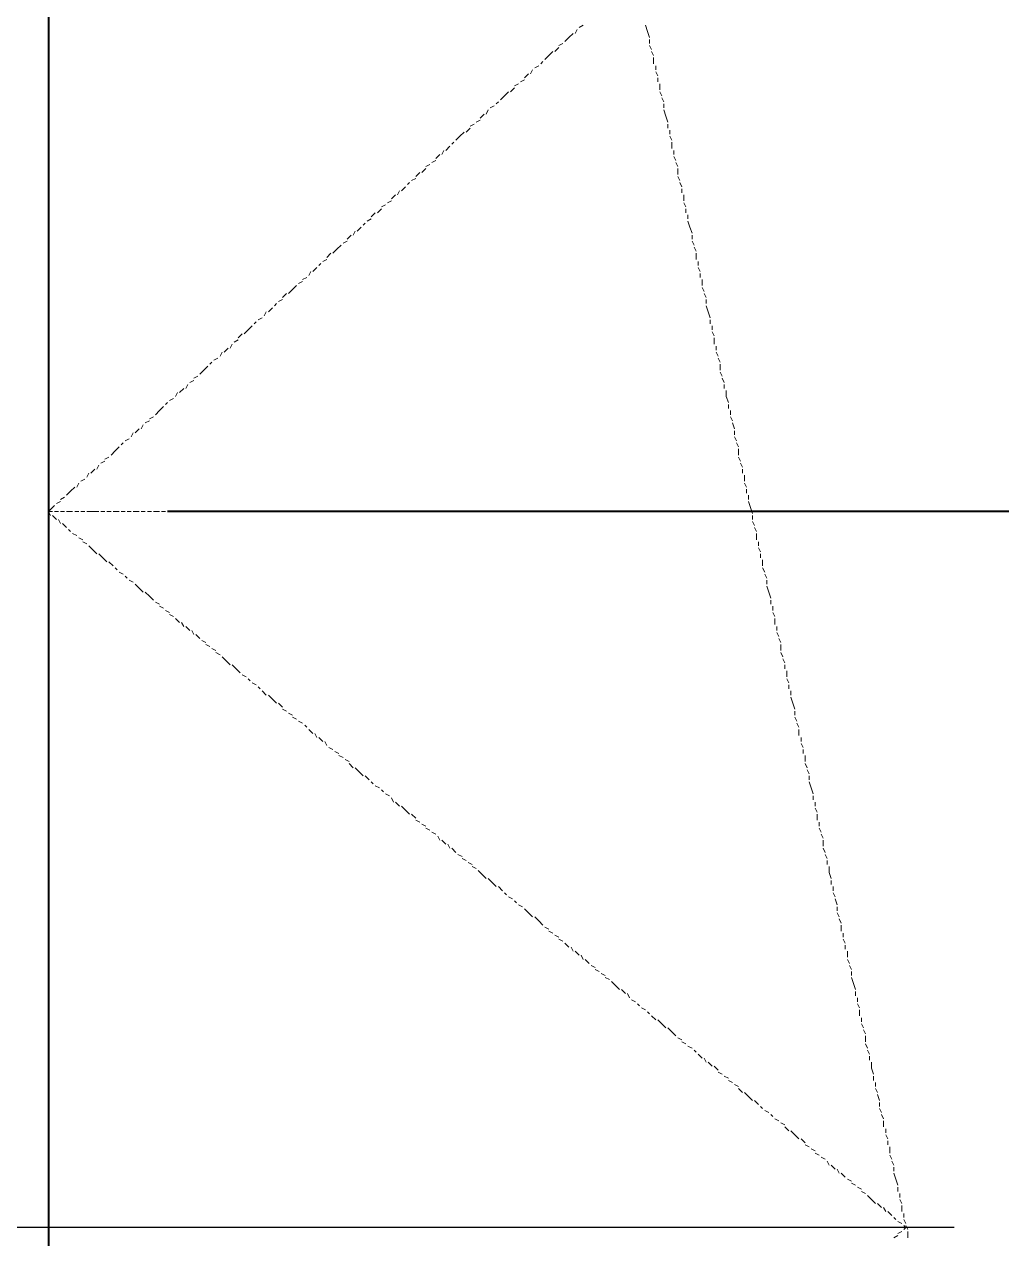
# Model space of a CAD drawing. Extents: x 8 to 21351, y 0 to 420.
# Drawn here: x 15812.33 to 15822.59, y 368.86 to 381.6 of the extents above; entities that cross this region are included whole.
import ezdxf

# ---------------------------------------------------------------- set-up
doc = ezdxf.new("R2010")
doc.units = 0

msp = doc.modelspace()

# ---------------------------------------------------------------- linework, layer by layer
at = {"color": 7, "lineweight": 40}
for p, q in [((15812.587, 397.743), (15812.587, 310.219)), ((15841.332, 376.491), (15813.836, 376.491))]:
    msp.add_line(p, q, dxfattribs=at)
at = {"color": 7, "lineweight": 25}
for p, q in [((15812.587, 381.593), (15812.587, 361.59)), ((15822.091, 368.977), (15802.089, 368.977))]:
    msp.add_line(p, q, dxfattribs=at)
at = {"color": 7, "lineweight": 5}
for p, q in [((15812.587, 381.55), (15812.587, 381.593)), ((15812.587, 381.487), (15812.587, 381.529)), ((15818.091, 381.508), (15818.048, 381.466)), ((15818.133, 381.55), (15818.112, 381.508)), ((15818.197, 381.593), (15818.154, 381.571)), ((15818.874, 381.529), (15818.853, 381.593)), ((15818.895, 381.466), (15818.874, 381.529)), ((15812.587, 381.402), (15812.587, 381.466)), ((15812.587, 381.339), (15812.587, 381.402)), ((15817.985, 381.402), (15817.943, 381.381)), ((15818.048, 381.466), (15818.006, 381.423)), ((15818.895, 381.402), (15818.895, 381.444)), ((15818.916, 381.339), (15818.895, 381.381)), ((15812.587, 381.275), (15812.587, 381.317)), ((15812.587, 381.212), (15812.587, 381.254)), ((15817.837, 381.275), (15817.794, 381.233)), ((15817.879, 381.317), (15817.837, 381.275)), ((15817.943, 381.36), (15817.9, 381.317)), ((15818.937, 381.275), (15818.916, 381.317)), ((15818.937, 381.19), (15818.937, 381.254)), ((15812.587, 381.127), (15812.587, 381.19)), ((15817.667, 381.127), (15817.646, 381.085)), ((15817.731, 381.169), (15817.689, 381.148)), ((15817.773, 381.212), (15817.752, 381.19)), ((15818.959, 381.127), (15818.959, 381.169)), ((15812.587, 381.063), (15812.587, 381.106)), ((15812.587, 381), (15812.587, 381.042)), ((15817.583, 381.021), (15817.54, 381)), ((15817.625, 381.085), (15817.583, 381.042)), ((15818.98, 381.063), (15818.959, 381.106)), ((15818.98, 381), (15818.98, 381.042)), ((15812.587, 380.915), (15812.587, 380.979)), ((15812.587, 380.852), (15812.587, 380.894)), ((15817.413, 380.894), (15817.371, 380.852)), ((15817.477, 380.937), (15817.435, 380.894)), ((15817.519, 380.979), (15817.477, 380.958)), ((15819.001, 380.915), (15819.001, 380.979)), ((15819.022, 380.852), (15819.001, 380.894)), ((15812.587, 380.788), (15812.587, 380.831)), ((15812.587, 380.704), (15812.587, 380.767)), ((15817.265, 380.746), (15817.223, 380.725)), ((15817.308, 380.788), (15817.286, 380.767)), ((15817.371, 380.852), (15817.329, 380.81)), ((15819.043, 380.788), (15819.022, 380.831)), ((15819.043, 380.725), (15819.043, 380.767)), ((15812.587, 380.64), (15812.587, 380.682)), ((15812.587, 380.577), (15812.587, 380.619)), ((15817.159, 380.661), (15817.117, 380.619)), ((15817.202, 380.704), (15817.181, 380.661)), ((15819.064, 380.64), (15819.043, 380.704)), ((15819.086, 380.577), (15819.064, 380.64)), ((15812.587, 380.492), (15812.587, 380.555)), ((15812.587, 380.428), (15812.587, 380.492)), ((15817.011, 380.513), (15816.969, 380.471)), ((15817.054, 380.555), (15817.011, 380.534)), ((15817.117, 380.598), (15817.075, 380.577)), ((15819.086, 380.513), (15819.086, 380.555)), ((15819.107, 380.45), (15819.107, 380.492)), ((15812.587, 380.365), (15812.587, 380.407)), ((15816.842, 380.365), (15816.821, 380.344)), ((15816.905, 380.428), (15816.863, 380.386)), ((15816.948, 380.471), (15816.905, 380.428)), ((15819.128, 380.386), (15819.107, 380.428)), ((15819.128, 380.301), (15819.128, 380.365)), ((15812.587, 380.301), (15812.587, 380.344)), ((15812.587, 380.217), (15812.587, 380.28)), ((15816.694, 380.238), (15816.651, 380.196)), ((15816.736, 380.28), (15816.715, 380.238)), ((15816.8, 380.323), (15816.757, 380.28)), ((15819.149, 380.238), (15819.149, 380.28)), ((15812.587, 380.153), (15812.587, 380.196)), ((15812.587, 380.09), (15812.587, 380.132)), ((15816.588, 380.132), (15816.546, 380.111)), ((15816.651, 380.174), (15816.609, 380.153)), ((15819.17, 380.174), (15819.149, 380.217)), ((15819.191, 380.111), (15819.17, 380.153)), ((15812.587, 380.005), (15812.587, 380.069)), ((15812.587, 379.942), (15812.587, 379.984)), ((15816.44, 379.984), (15816.397, 379.963)), ((15816.482, 380.048), (15816.44, 380.005)), ((15816.546, 380.09), (15816.503, 380.048)), ((15819.191, 380.026), (15819.191, 380.09)), ((15819.213, 379.963), (15819.191, 380.005)), ((15812.587, 379.878), (15812.587, 379.921)), ((15812.587, 379.793), (15812.587, 379.857)), ((15816.27, 379.857), (15816.249, 379.815)), ((15816.334, 379.899), (15816.292, 379.857)), ((15816.376, 379.942), (15816.355, 379.921)), ((15819.234, 379.899), (15819.213, 379.942)), ((15819.234, 379.836), (15819.234, 379.878)), ((15812.587, 379.73), (15812.587, 379.772)), ((15816.186, 379.751), (15816.143, 379.73)), ((15816.228, 379.815), (15816.186, 379.772)), ((15819.255, 379.751), (15819.255, 379.815)), ((15819.276, 379.688), (15819.255, 379.73)), ((15812.587, 379.666), (15812.587, 379.709)), ((15812.587, 379.582), (15812.587, 379.645)), ((15816.016, 379.624), (15815.974, 379.582)), ((15816.08, 379.666), (15816.038, 379.624)), ((15816.122, 379.709), (15816.08, 379.688)), ((15819.276, 379.624), (15819.276, 379.666)), ((15819.297, 379.561), (15819.297, 379.603)), ((15812.587, 379.518), (15812.587, 379.582)), ((15812.587, 379.455), (15812.587, 379.497)), ((15815.868, 379.476), (15815.826, 379.434)), ((15815.911, 379.518), (15815.889, 379.497)), ((15815.974, 379.561), (15815.932, 379.539)), ((15819.318, 379.476), (15819.297, 379.539)), ((15819.34, 379.413), (15819.318, 379.476)), ((15812.587, 379.391), (15812.587, 379.434)), ((15812.587, 379.307), (15812.587, 379.37)), ((15815.762, 379.391), (15815.72, 379.349)), ((15815.805, 379.434), (15815.784, 379.391)), ((15819.34, 379.349), (15819.34, 379.391)), ((15812.587, 379.243), (15812.587, 379.285)), ((15812.587, 379.18), (15812.587, 379.222)), ((15815.614, 379.243), (15815.572, 379.201)), ((15815.657, 379.285), (15815.614, 379.243)), ((15815.72, 379.328), (15815.678, 379.307)), ((15819.361, 379.285), (15819.34, 379.328)), ((15819.382, 379.222), (15819.361, 379.264)), ((15812.587, 379.095), (15812.587, 379.158)), ((15815.445, 379.095), (15815.424, 379.074)), ((15815.508, 379.137), (15815.466, 379.116)), ((15815.551, 379.201), (15815.508, 379.158)), ((15819.382, 379.137), (15819.382, 379.201)), ((15819.403, 379.074), (15819.403, 379.116)), ((15812.587, 379.031), (15812.587, 379.074)), ((15812.587, 378.968), (15812.587, 379.01)), ((15815.339, 379.01), (15815.318, 378.968)), ((15815.403, 379.053), (15815.36, 379.01)), ((15819.424, 379.01), (15819.403, 379.053)), ((15819.424, 378.947), (15819.424, 378.989)), ((15812.587, 378.883), (15812.587, 378.947)), ((15812.587, 378.82), (15812.587, 378.862)), ((15815.191, 378.862), (15815.149, 378.82)), ((15815.254, 378.904), (15815.212, 378.883)), ((15815.297, 378.947), (15815.254, 378.926)), ((15819.445, 378.862), (15819.445, 378.926)), ((15819.467, 378.799), (15819.445, 378.841)), ((15812.587, 378.756), (15812.587, 378.799)), ((15812.587, 378.672), (15812.587, 378.735)), ((15815.043, 378.714), (15815, 378.693)), ((15815.085, 378.777), (15815.043, 378.735)), ((15815.149, 378.82), (15815.106, 378.777)), ((15819.488, 378.735), (15819.467, 378.777)), ((15819.488, 378.672), (15819.488, 378.714)), ((15812.587, 378.608), (15812.587, 378.672)), ((15812.587, 378.545), (15812.587, 378.587)), ((15814.873, 378.587), (15814.852, 378.545)), ((15814.937, 378.629), (15814.895, 378.587)), ((15814.979, 378.672), (15814.958, 378.65)), ((15819.509, 378.587), (15819.488, 378.65)), ((15819.53, 378.524), (15819.509, 378.587)), ((15812.587, 378.481), (15812.587, 378.524)), ((15812.587, 378.396), (15812.587, 378.46)), ((15814.768, 378.481), (15814.746, 378.46)), ((15814.831, 378.524), (15814.789, 378.502)), ((15819.53, 378.46), (15819.53, 378.502)), ((15812.587, 378.333), (15812.587, 378.375)), ((15814.619, 378.354), (15814.577, 378.312)), ((15814.683, 378.396), (15814.641, 378.354)), ((15814.725, 378.439), (15814.683, 378.396)), ((15819.551, 378.396), (15819.551, 378.439)), ((15819.572, 378.333), (15819.551, 378.375)), ((15812.587, 378.269), (15812.587, 378.312)), ((15812.587, 378.185), (15812.587, 378.248)), ((15814.471, 378.206), (15814.429, 378.164)), ((15814.514, 378.248), (15814.492, 378.206)), ((15814.577, 378.291), (15814.535, 378.269)), ((15819.572, 378.248), (15819.572, 378.312)), ((15819.594, 378.185), (15819.594, 378.227)), ((15812.587, 378.121), (15812.587, 378.164)), ((15812.587, 378.058), (15812.587, 378.1)), ((15814.365, 378.1), (15814.323, 378.079)), ((15814.408, 378.164), (15814.387, 378.121)), ((15819.615, 378.121), (15819.594, 378.164)), ((15819.636, 378.058), (15819.615, 378.1)), ((15812.587, 377.973), (15812.587, 378.037)), ((15812.587, 377.91), (15812.587, 377.952)), ((15814.217, 377.973), (15814.175, 377.931)), ((15814.26, 378.015), (15814.217, 377.973)), ((15814.302, 378.058), (15814.281, 378.037)), ((15819.636, 377.973), (15819.636, 378.037)), ((15819.657, 377.91), (15819.636, 377.952)), ((15812.587, 377.846), (15812.587, 377.889)), ((15812.587, 377.762), (15812.587, 377.825)), ((15814.048, 377.825), (15814.027, 377.783)), ((15814.111, 377.867), (15814.069, 377.846)), ((15814.154, 377.91), (15814.111, 377.889)), ((15819.678, 377.846), (15819.657, 377.889)), ((15819.678, 377.783), (15819.678, 377.825)), ((15812.587, 377.698), (15812.587, 377.762)), ((15813.942, 377.74), (15813.921, 377.698)), ((15814.006, 377.783), (15813.963, 377.74)), ((15819.699, 377.698), (15819.699, 377.762)), ((15819.721, 377.635), (15819.699, 377.698)), ((15812.587, 377.635), (15812.587, 377.677)), ((15812.587, 377.571), (15812.587, 377.613)), ((15813.794, 377.592), (15813.752, 377.55)), ((15813.836, 377.635), (15813.815, 377.613)), ((15813.9, 377.677), (15813.857, 377.656)), ((15819.721, 377.571), (15819.721, 377.613)), ((15812.587, 377.486), (15812.587, 377.55)), ((15812.587, 377.423), (15812.587, 377.465)), ((15813.646, 377.444), (15813.603, 377.423)), ((15813.688, 377.486), (15813.646, 377.465)), ((15813.752, 377.55), (15813.709, 377.507)), ((15819.742, 377.507), (15819.742, 377.55)), ((15819.763, 377.444), (15819.742, 377.486)), ((15812.587, 377.359), (15812.587, 377.402)), ((15812.587, 377.275), (15812.587, 377.338)), ((15813.476, 377.317), (15813.455, 377.275)), ((15813.54, 377.359), (15813.498, 377.317)), ((15813.582, 377.402), (15813.561, 377.359)), ((15819.784, 377.359), (15819.763, 377.423)), ((15819.784, 377.296), (15819.784, 377.338)), ((15812.587, 377.211), (15812.587, 377.253)), ((15812.587, 377.148), (15812.587, 377.19)), ((15813.371, 377.211), (15813.349, 377.19)), ((15813.434, 377.253), (15813.392, 377.232)), ((15819.805, 377.232), (15819.784, 377.275)), ((15819.826, 377.169), (15819.805, 377.211)), ((15812.587, 377.063), (15812.587, 377.127)), ((15813.222, 377.063), (15813.18, 377.042)), ((15813.286, 377.127), (15813.244, 377.084)), ((15813.328, 377.169), (15813.286, 377.127)), ((15819.826, 377.084), (15819.826, 377.148)), ((15819.848, 377.021), (15819.826, 377.063)), ((15812.587, 376.999), (15812.587, 377.042)), ((15812.587, 376.936), (15812.587, 376.978)), ((15813.074, 376.936), (15813.032, 376.894)), ((15813.117, 376.978), (15813.095, 376.936)), ((15813.18, 377.021), (15813.138, 376.999)), ((15819.869, 376.957), (15819.848, 376.999)), ((15819.869, 376.894), (15819.869, 376.936)), ((15812.587, 376.851), (15812.587, 376.915)), ((15812.587, 376.788), (15812.587, 376.851)), ((15812.968, 376.83), (15812.926, 376.809)), ((15813.011, 376.894), (15812.99, 376.851)), ((15819.89, 376.809), (15819.89, 376.872)), ((15812.587, 376.724), (15812.587, 376.767)), ((15812.587, 376.661), (15812.587, 376.703)), ((15812.82, 376.703), (15812.778, 376.661)), ((15812.863, 376.745), (15812.82, 376.703)), ((15812.905, 376.788), (15812.884, 376.745)), ((15819.911, 376.745), (15819.89, 376.788)), ((15819.911, 376.682), (15819.911, 376.724)), ((15812.587, 376.576), (15812.587, 376.64)), ((15812.587, 376.513), (15812.587, 376.555)), ((15812.651, 376.555), (15812.609, 376.513)), ((15812.714, 376.597), (15812.672, 376.576)), ((15812.757, 376.64), (15812.714, 376.618)), ((15819.932, 376.618), (15819.932, 376.661)), ((15819.953, 376.534), (15819.932, 376.597)), ((15812.609, 376.513), (15812.587, 376.491)), ((15812.587, 376.491), (15812.63, 376.491)), ((15812.587, 376.491), (15812.609, 376.449)), ((15812.587, 376.449), (15812.587, 376.491)), ((15812.587, 376.364), (15812.587, 376.428)), ((15812.63, 376.449), (15812.672, 376.407)), ((15812.651, 376.491), (15812.693, 376.491)), ((15812.714, 376.491), (15812.757, 376.491)), ((15812.778, 376.491), (15812.841, 376.491)), ((15812.863, 376.491), (15812.905, 376.491)), ((15812.926, 376.491), (15812.968, 376.491)), ((15812.99, 376.491), (15813.053, 376.491)), ((15813.053, 376.491), (15813.117, 376.491)), ((15813.138, 376.491), (15813.18, 376.491)), ((15813.201, 376.491), (15813.244, 376.491)), ((15813.265, 376.491), (15813.328, 376.491)), ((15813.349, 376.491), (15813.392, 376.491)), ((15813.413, 376.491), (15813.455, 376.491)), ((15813.476, 376.491), (15813.54, 376.491)), ((15813.561, 376.491), (15813.603, 376.491)), ((15813.625, 376.491), (15813.667, 376.491)), ((15813.688, 376.491), (15813.752, 376.491)), ((15813.773, 376.491), (15813.815, 376.491)), ((15813.836, 376.491), (15813.879, 376.491)), ((15813.9, 376.491), (15813.963, 376.491)), ((15813.963, 376.491), (15814.027, 376.491)), ((15814.048, 376.491), (15814.09, 376.491)), ((15814.111, 376.491), (15814.154, 376.491)), ((15814.175, 376.491), (15814.238, 376.491)), ((15814.26, 376.491), (15814.302, 376.491)), ((15814.323, 376.491), (15814.365, 376.491)), ((15814.387, 376.491), (15814.45, 376.491)), ((15814.471, 376.491), (15814.514, 376.491)), ((15814.535, 376.491), (15814.577, 376.491)), ((15814.598, 376.491), (15814.662, 376.491)), ((15814.683, 376.491), (15814.725, 376.491)), ((15814.746, 376.491), (15814.789, 376.491)), ((15814.81, 376.491), (15814.873, 376.491)), ((15814.873, 376.491), (15814.937, 376.491)), ((15814.958, 376.491), (15815, 376.491)), ((15815.022, 376.491), (15815.064, 376.491)), ((15815.085, 376.491), (15815.149, 376.491)), ((15815.17, 376.491), (15815.212, 376.491)), ((15815.233, 376.491), (15815.276, 376.491)), ((15815.297, 376.491), (15815.36, 376.491)), ((15815.381, 376.491), (15815.424, 376.491)), ((15815.445, 376.491), (15815.487, 376.491)), ((15815.508, 376.491), (15815.572, 376.491)), ((15815.593, 376.491), (15815.635, 376.491)), ((15815.657, 376.491), (15815.699, 376.491)), ((15815.72, 376.491), (15815.762, 376.491)), ((15815.784, 376.491), (15815.847, 376.491)), ((15815.868, 376.491), (15815.911, 376.491)), ((15815.932, 376.491), (15815.974, 376.491)), ((15815.995, 376.491), (15816.059, 376.491)), ((15816.08, 376.491), (15816.122, 376.491)), ((15816.143, 376.491), (15816.186, 376.491)), ((15816.207, 376.491), (15816.27, 376.491)), ((15816.292, 376.491), (15816.334, 376.491)), ((15816.355, 376.491), (15816.397, 376.491)), ((15816.419, 376.491), (15816.482, 376.491)), ((15816.503, 376.491), (15816.546, 376.491)), ((15816.567, 376.491), (15816.609, 376.491)), ((15816.63, 376.491), (15816.673, 376.491)), ((15816.694, 376.491), (15816.757, 376.491)), ((15816.778, 376.491), (15816.821, 376.491)), ((15816.842, 376.491), (15816.884, 376.491)), ((15816.905, 376.491), (15816.969, 376.491)), ((15816.99, 376.491), (15817.032, 376.491)), ((15817.054, 376.491), (15817.096, 376.491)), ((15817.117, 376.491), (15817.181, 376.491)), ((15817.202, 376.491), (15817.244, 376.491)), ((15817.265, 376.491), (15817.308, 376.491)), ((15817.329, 376.491), (15817.392, 376.491)), ((15817.392, 376.491), (15817.456, 376.491)), ((15817.477, 376.491), (15817.519, 376.491)), ((15817.54, 376.491), (15817.583, 376.491)), ((15817.604, 376.491), (15817.667, 376.491)), ((15817.689, 376.491), (15817.731, 376.491)), ((15817.752, 376.491), (15817.794, 376.491)), ((15817.816, 376.491), (15817.879, 376.491)), ((15817.9, 376.491), (15817.943, 376.491)), ((15817.964, 376.491), (15818.006, 376.491)), ((15818.027, 376.491), (15818.091, 376.491)), ((15818.112, 376.491), (15818.154, 376.491)), ((15818.175, 376.491), (15818.218, 376.491)), ((15818.239, 376.491), (15818.302, 376.491)), ((15818.302, 376.491), (15818.366, 376.491)), ((15818.387, 376.491), (15818.429, 376.491)), ((15818.451, 376.491), (15818.493, 376.491)), ((15818.514, 376.491), (15818.578, 376.491)), ((15818.599, 376.491), (15818.641, 376.491)), ((15818.662, 376.491), (15818.705, 376.491)), ((15818.726, 376.491), (15818.789, 376.491)), ((15818.81, 376.491), (15818.853, 376.491)), ((15818.874, 376.491), (15818.916, 376.491)), ((15818.937, 376.491), (15819.001, 376.491)), ((15819.022, 376.491), (15819.064, 376.491)), ((15819.086, 376.491), (15819.128, 376.491)), ((15819.149, 376.491), (15819.213, 376.491)), ((15819.213, 376.491), (15819.276, 376.491)), ((15819.297, 376.491), (15819.34, 376.491)), ((15819.361, 376.491), (15819.403, 376.491)), ((15819.424, 376.491), (15819.488, 376.491)), ((15819.509, 376.491), (15819.551, 376.491)), ((15819.572, 376.491), (15819.615, 376.491)), ((15819.636, 376.491), (15819.699, 376.491)), ((15819.721, 376.491), (15819.763, 376.491)), ((15819.784, 376.491), (15819.826, 376.491)), ((15819.848, 376.491), (15819.911, 376.491)), ((15819.932, 376.491), (15819.953, 376.491)), ((15819.975, 376.47), (15819.953, 376.534)), ((15819.975, 376.407), (15819.975, 376.449)), ((15812.587, 376.301), (15812.587, 376.343)), ((15812.693, 376.407), (15812.714, 376.364)), ((15812.736, 376.364), (15812.778, 376.322)), ((15812.799, 376.301), (15812.82, 376.28)), ((15819.996, 376.343), (15819.975, 376.386)), ((15820.017, 376.28), (15819.996, 376.322)), ((15812.587, 376.238), (15812.587, 376.28)), ((15812.587, 376.153), (15812.587, 376.216)), ((15812.841, 376.259), (15812.884, 376.238)), ((15812.905, 376.216), (15812.947, 376.195)), ((15812.947, 376.174), (15812.99, 376.153)), ((15820.017, 376.195), (15820.017, 376.259)), ((15820.038, 376.132), (15820.038, 376.174)), ((15812.587, 376.089), (15812.587, 376.132)), ((15812.587, 376.026), (15812.587, 376.068)), ((15813.011, 376.132), (15813.053, 376.089)), ((15813.053, 376.089), (15813.095, 376.047)), ((15813.117, 376.047), (15813.159, 376.005)), ((15820.059, 376.068), (15820.038, 376.11)), ((15820.059, 376.005), (15820.059, 376.047)), ((15812.587, 375.941), (15812.587, 376.005)), ((15812.587, 375.878), (15812.587, 375.941)), ((15813.159, 376.005), (15813.201, 375.962)), ((15813.222, 375.962), (15813.265, 375.92)), ((15820.08, 375.92), (15820.08, 375.983)), ((15812.587, 375.814), (15812.587, 375.856)), ((15812.587, 375.751), (15812.587, 375.793)), ((15813.286, 375.899), (15813.307, 375.878)), ((15813.328, 375.856), (15813.371, 375.835)), ((15813.392, 375.814), (15813.413, 375.793)), ((15813.434, 375.772), (15813.476, 375.751)), ((15820.102, 375.856), (15820.08, 375.899)), ((15820.123, 375.793), (15820.102, 375.835)), ((15820.123, 375.729), (15820.123, 375.772)), ((15812.587, 375.666), (15812.587, 375.729)), ((15812.587, 375.603), (15812.587, 375.645)), ((15813.498, 375.729), (15813.54, 375.687)), ((15813.54, 375.687), (15813.582, 375.645)), ((15813.603, 375.645), (15813.646, 375.603)), ((15820.144, 375.645), (15820.123, 375.708)), ((15820.165, 375.581), (15820.144, 375.645)), ((15812.587, 375.539), (15812.587, 375.581)), ((15812.587, 375.454), (15812.587, 375.518)), ((15813.646, 375.603), (15813.688, 375.56)), ((15813.709, 375.539), (15813.752, 375.518)), ((15820.165, 375.518), (15820.165, 375.56)), ((15812.587, 375.391), (15812.587, 375.433)), ((15813.752, 375.497), (15813.794, 375.476)), ((15813.815, 375.454), (15813.857, 375.433)), ((15813.857, 375.412), (15813.9, 375.391)), ((15820.186, 375.454), (15820.186, 375.497)), ((15820.207, 375.391), (15820.186, 375.433)), ((15812.587, 375.327), (15812.587, 375.37)), ((15812.587, 375.243), (15812.587, 375.306)), ((15813.921, 375.37), (15813.963, 375.327)), ((15813.984, 375.327), (15814.006, 375.285)), ((15814.027, 375.285), (15814.069, 375.243)), ((15820.207, 375.306), (15820.207, 375.37)), ((15820.229, 375.243), (15820.229, 375.285)), ((15812.587, 375.179), (15812.587, 375.221)), ((15812.587, 375.116), (15812.587, 375.158)), ((15814.09, 375.243), (15814.111, 375.2)), ((15814.133, 375.2), (15814.175, 375.158)), ((15814.196, 375.137), (15814.238, 375.116)), ((15820.25, 375.179), (15820.229, 375.221)), ((15820.271, 375.116), (15820.25, 375.158)), ((15812.587, 375.031), (15812.587, 375.094)), ((15812.587, 374.967), (15812.587, 375.031)), ((15814.238, 375.094), (15814.281, 375.073)), ((15814.302, 375.052), (15814.344, 375.031)), ((15814.344, 375.01), (15814.387, 374.989)), ((15820.271, 375.031), (15820.271, 375.094)), ((15820.292, 374.967), (15820.271, 375.01)), ((15812.587, 374.904), (15812.587, 374.946)), ((15812.587, 374.841), (15812.587, 374.883)), ((15814.408, 374.967), (15814.45, 374.925)), ((15814.45, 374.925), (15814.492, 374.883)), ((15814.514, 374.883), (15814.556, 374.841)), ((15820.313, 374.904), (15820.292, 374.946)), ((15820.313, 374.841), (15820.313, 374.883)), ((15812.587, 374.756), (15812.587, 374.819)), ((15814.556, 374.841), (15814.598, 374.798)), ((15814.619, 374.777), (15814.662, 374.756)), ((15820.334, 374.756), (15820.334, 374.819)), ((15812.587, 374.692), (15812.587, 374.735)), ((15812.587, 374.629), (15812.587, 374.671)), ((15814.683, 374.735), (15814.704, 374.714)), ((15814.725, 374.692), (15814.768, 374.671)), ((15814.789, 374.65), (15814.81, 374.629)), ((15820.356, 374.692), (15820.334, 374.735)), ((15820.356, 374.629), (15820.356, 374.671)), ((15812.587, 374.544), (15812.587, 374.608)), ((15812.587, 374.481), (15812.587, 374.523)), ((15814.831, 374.608), (15814.873, 374.565)), ((15814.895, 374.565), (15814.937, 374.523)), ((15814.937, 374.523), (15814.979, 374.481)), ((15820.377, 374.565), (15820.377, 374.608)), ((15820.398, 374.481), (15820.377, 374.544)), ((15812.587, 374.417), (15812.587, 374.459)), ((15812.587, 374.332), (15812.587, 374.396)), ((15815, 374.481), (15815.043, 374.438)), ((15815.043, 374.417), (15815.085, 374.396)), ((15815.106, 374.375), (15815.149, 374.354)), ((15820.419, 374.417), (15820.398, 374.481)), ((15820.419, 374.354), (15820.419, 374.396)), ((15812.587, 374.269), (15812.587, 374.311)), ((15812.587, 374.205), (15812.587, 374.248)), ((15815.149, 374.332), (15815.191, 374.311)), ((15815.212, 374.29), (15815.254, 374.269)), ((15815.276, 374.248), (15815.297, 374.227)), ((15820.44, 374.29), (15820.419, 374.332)), ((15820.461, 374.227), (15820.44, 374.269)), ((15812.587, 374.121), (15812.587, 374.184)), ((15812.587, 374.057), (15812.587, 374.121)), ((15815.318, 374.205), (15815.36, 374.163)), ((15815.381, 374.163), (15815.403, 374.121)), ((15815.424, 374.121), (15815.466, 374.078)), ((15820.461, 374.142), (15820.461, 374.205)), ((15820.483, 374.078), (15820.483, 374.121)), ((15812.587, 373.994), (15812.587, 374.036)), ((15815.487, 374.078), (15815.508, 374.036)), ((15815.53, 374.015), (15815.572, 373.994)), ((15820.504, 374.015), (15820.483, 374.057)), ((15820.504, 373.952), (15820.504, 373.994)), ((15812.587, 373.93), (15812.587, 373.973)), ((15812.587, 373.846), (15812.587, 373.909)), ((15815.593, 373.973), (15815.635, 373.952)), ((15815.635, 373.93), (15815.678, 373.909)), ((15815.699, 373.888), (15815.741, 373.867)), ((15820.525, 373.867), (15820.525, 373.93)), ((15812.587, 373.782), (15812.587, 373.824)), ((15812.587, 373.719), (15812.587, 373.761)), ((15815.741, 373.846), (15815.784, 373.803)), ((15815.805, 373.803), (15815.847, 373.761)), ((15815.847, 373.761), (15815.889, 373.719)), ((15820.546, 373.803), (15820.525, 373.846)), ((15820.567, 373.74), (15820.546, 373.782)), ((15812.587, 373.634), (15812.587, 373.697)), ((15812.587, 373.57), (15812.587, 373.613)), ((15815.911, 373.719), (15815.953, 373.676)), ((15815.974, 373.655), (15815.995, 373.634)), ((15816.016, 373.613), (15816.059, 373.592)), ((15820.567, 373.676), (15820.567, 373.719)), ((15820.588, 373.592), (15820.567, 373.655)), ((15812.587, 373.507), (15812.587, 373.549)), ((15812.587, 373.422), (15812.587, 373.486)), ((15816.08, 373.57), (15816.101, 373.549)), ((15816.122, 373.528), (15816.165, 373.507)), ((15816.186, 373.486), (15816.207, 373.443)), ((15820.61, 373.528), (15820.588, 373.592)), ((15820.61, 373.465), (15820.61, 373.507)), ((15812.587, 373.359), (15812.587, 373.401)), ((15816.228, 373.443), (15816.27, 373.401)), ((15816.292, 373.401), (15816.334, 373.359)), ((15816.334, 373.359), (15816.376, 373.317)), ((15820.631, 373.401), (15820.631, 373.443)), ((15820.652, 373.338), (15820.631, 373.38)), ((15812.587, 373.295), (15812.587, 373.338)), ((15812.587, 373.211), (15812.587, 373.274)), ((15816.397, 373.317), (15816.44, 373.274)), ((15816.44, 373.253), (15816.482, 373.232)), ((15820.652, 373.253), (15820.652, 373.317)), ((15820.673, 373.19), (15820.673, 373.232)), ((15812.587, 373.147), (15812.587, 373.211)), ((15812.587, 373.084), (15812.587, 373.126)), ((15816.503, 373.211), (15816.546, 373.19)), ((15816.546, 373.168), (15816.588, 373.147)), ((15816.609, 373.126), (15816.651, 373.105)), ((15820.694, 373.126), (15820.673, 373.168)), ((15820.715, 373.062), (15820.694, 373.105)), ((15812.587, 373.02), (15812.587, 373.062)), ((15812.587, 372.935), (15812.587, 372.999)), ((15816.673, 373.084), (15816.694, 373.041)), ((15816.715, 373.041), (15816.757, 372.999)), ((15816.778, 372.999), (15816.8, 372.957)), ((15820.715, 372.978), (15820.715, 373.041)), ((15812.587, 372.872), (15812.587, 372.914)), ((15812.587, 372.808), (15812.587, 372.851)), ((15816.821, 372.957), (15816.863, 372.914)), ((15816.884, 372.893), (15816.927, 372.872)), ((15816.927, 372.851), (15816.969, 372.83)), ((15820.737, 372.914), (15820.715, 372.957)), ((15820.758, 372.851), (15820.737, 372.893)), ((15812.587, 372.724), (15812.587, 372.787)), ((15816.99, 372.808), (15817.032, 372.787)), ((15817.032, 372.766), (15817.075, 372.745)), ((15817.096, 372.724), (15817.138, 372.682)), ((15820.758, 372.787), (15820.758, 372.83)), ((15820.779, 372.703), (15820.779, 372.766)), ((15812.587, 372.66), (15812.587, 372.703)), ((15812.587, 372.597), (15812.587, 372.639)), ((15817.138, 372.682), (15817.181, 372.639)), ((15817.202, 372.639), (15817.244, 372.597)), ((15817.244, 372.597), (15817.286, 372.555)), ((15820.8, 372.639), (15820.779, 372.703)), ((15820.8, 372.576), (15820.8, 372.618)), ((15812.587, 372.512), (15812.587, 372.576)), ((15812.587, 372.449), (15812.587, 372.491)), ((15817.308, 372.555), (15817.35, 372.512)), ((15817.371, 372.491), (15817.392, 372.47)), ((15820.821, 372.512), (15820.821, 372.555)), ((15820.842, 372.449), (15820.821, 372.491)), ((15812.587, 372.385), (15812.587, 372.428)), ((15812.587, 372.3), (15812.587, 372.364)), ((15817.413, 372.449), (15817.456, 372.428)), ((15817.477, 372.406), (15817.498, 372.385)), ((15817.519, 372.364), (15817.562, 372.343)), ((15820.864, 372.364), (15820.842, 372.428)), ((15820.864, 372.3), (15820.864, 372.343)), ((15812.587, 372.237), (15812.587, 372.3)), ((15812.587, 372.173), (15812.587, 372.216)), ((15817.583, 372.322), (15817.625, 372.279)), ((15817.625, 372.279), (15817.667, 372.237)), ((15817.689, 372.237), (15817.731, 372.195)), ((15820.885, 372.237), (15820.864, 372.279)), ((15820.906, 372.173), (15820.885, 372.216)), ((15812.587, 372.11), (15812.587, 372.152)), ((15812.587, 372.025), (15812.587, 372.089)), ((15817.731, 372.195), (15817.773, 372.152)), ((15817.794, 372.131), (15817.837, 372.11)), ((15817.837, 372.089), (15817.879, 372.068)), ((15820.906, 372.089), (15820.906, 372.152)), ((15812.587, 371.962), (15812.587, 372.004)), ((15817.9, 372.046), (15817.943, 372.025)), ((15817.943, 372.004), (15817.985, 371.983)), ((15818.006, 371.962), (15818.048, 371.92)), ((15820.927, 372.025), (15820.927, 372.068)), ((15820.948, 371.962), (15820.927, 372.004)), ((15812.587, 371.898), (15812.587, 371.941)), ((15812.587, 371.814), (15812.587, 371.877)), ((15818.07, 371.92), (15818.091, 371.877)), ((15818.112, 371.877), (15818.154, 371.835)), ((15818.175, 371.835), (15818.197, 371.792)), ((15820.948, 371.898), (15820.948, 371.941)), ((15820.969, 371.814), (15820.969, 371.877)), ((15812.587, 371.75), (15812.587, 371.792)), ((15812.587, 371.687), (15812.587, 371.729)), ((15818.218, 371.792), (15818.26, 371.75)), ((15818.281, 371.729), (15818.324, 371.708)), ((15820.991, 371.75), (15820.969, 371.792)), ((15821.012, 371.687), (15820.991, 371.729)), ((15812.587, 371.602), (15812.587, 371.666)), ((15812.587, 371.538), (15812.587, 371.581)), ((15818.324, 371.687), (15818.366, 371.666)), ((15818.387, 371.644), (15818.429, 371.623)), ((15818.429, 371.602), (15818.472, 371.581)), ((15821.012, 371.623), (15821.012, 371.666)), ((15821.033, 371.538), (15821.012, 371.602)), ((15812.587, 371.475), (15812.587, 371.517)), ((15812.587, 371.39), (15812.587, 371.454)), ((15818.493, 371.56), (15818.535, 371.517)), ((15818.535, 371.517), (15818.578, 371.475)), ((15818.599, 371.475), (15818.641, 371.433)), ((15821.054, 371.475), (15821.033, 371.538)), ((15821.054, 371.411), (15821.054, 371.454)), ((15812.587, 371.327), (15812.587, 371.39)), ((15818.662, 371.433), (15818.683, 371.39)), ((15818.705, 371.369), (15818.747, 371.348)), ((15818.768, 371.327), (15818.789, 371.306)), ((15821.075, 371.348), (15821.075, 371.39)), ((15821.096, 371.284), (15821.075, 371.327)), ((15812.587, 371.263), (15812.587, 371.306)), ((15812.587, 371.2), (15812.587, 371.242)), ((15818.81, 371.284), (15818.853, 371.263)), ((15818.874, 371.242), (15818.895, 371.221)), ((15818.916, 371.2), (15818.959, 371.157)), ((15821.096, 371.2), (15821.096, 371.263)), ((15812.587, 371.115), (15812.587, 371.179)), ((15812.587, 371.052), (15812.587, 371.094)), ((15818.98, 371.157), (15819.022, 371.115)), ((15819.022, 371.115), (15819.064, 371.073)), ((15819.086, 371.073), (15819.128, 371.031)), ((15821.118, 371.136), (15821.118, 371.179)), ((15821.139, 371.073), (15821.118, 371.115)), ((15812.587, 370.988), (15812.587, 371.031)), ((15812.587, 370.904), (15812.587, 370.967)), ((15819.128, 371.031), (15819.17, 370.988)), ((15819.191, 370.967), (15819.234, 370.946)), ((15821.16, 371.009), (15821.139, 371.052)), ((15821.16, 370.925), (15821.16, 370.988)), ((15812.587, 370.84), (15812.587, 370.882)), ((15812.587, 370.776), (15812.587, 370.819)), ((15819.234, 370.925), (15819.276, 370.904)), ((15819.297, 370.882), (15819.34, 370.861)), ((15819.361, 370.84), (15819.382, 370.819)), ((15821.181, 370.861), (15821.16, 370.904)), ((15821.202, 370.798), (15821.181, 370.84)), ((15812.587, 370.692), (15812.587, 370.755)), ((15819.403, 370.798), (15819.445, 370.755)), ((15819.467, 370.755), (15819.488, 370.713)), ((15819.509, 370.713), (15819.551, 370.671)), ((15821.202, 370.734), (15821.202, 370.776)), ((15821.223, 370.649), (15821.223, 370.713)), ((15812.587, 370.628), (15812.587, 370.671)), ((15812.587, 370.565), (15812.587, 370.607)), ((15819.572, 370.671), (15819.615, 370.628)), ((15819.615, 370.607), (15819.657, 370.586)), ((15819.678, 370.565), (15819.721, 370.544)), ((15821.245, 370.586), (15821.223, 370.649)), ((15821.245, 370.522), (15821.245, 370.565)), ((15812.587, 370.48), (15812.587, 370.544)), ((15812.587, 370.417), (15812.587, 370.48)), ((15819.721, 370.522), (15819.763, 370.501)), ((15819.784, 370.48), (15819.826, 370.459)), ((15819.826, 370.438), (15819.869, 370.396)), ((15821.266, 370.459), (15821.266, 370.501)), ((15821.287, 370.396), (15821.266, 370.438)), ((15812.587, 370.353), (15812.587, 370.396)), ((15812.587, 370.29), (15812.587, 370.332)), ((15819.89, 370.396), (15819.932, 370.353)), ((15819.932, 370.353), (15819.975, 370.311)), ((15819.996, 370.311), (15820.038, 370.269)), ((15821.308, 370.311), (15821.287, 370.374)), ((15812.587, 370.205), (15812.587, 370.269)), ((15812.587, 370.142), (15812.587, 370.184)), ((15820.059, 370.247), (15820.08, 370.226)), ((15820.102, 370.205), (15820.144, 370.184)), ((15821.308, 370.247), (15821.308, 370.29)), ((15821.329, 370.184), (15821.308, 370.226)), ((15812.587, 370.078), (15812.587, 370.12)), ((15812.587, 369.993), (15812.587, 370.057)), ((15820.165, 370.163), (15820.186, 370.142)), ((15820.207, 370.12), (15820.25, 370.099)), ((15820.271, 370.078), (15820.313, 370.057)), ((15821.35, 370.12), (15821.329, 370.163)), ((15821.35, 370.036), (15821.35, 370.099)), ((15812.587, 369.93), (15812.587, 369.972)), ((15820.313, 370.036), (15820.356, 369.993)), ((15820.377, 369.993), (15820.419, 369.951)), ((15820.419, 369.951), (15820.461, 369.909)), ((15821.372, 369.972), (15821.372, 370.014)), ((15821.393, 369.909), (15821.372, 369.951)), ((15812.587, 369.866), (15812.587, 369.909)), ((15812.587, 369.782), (15812.587, 369.845)), ((15820.483, 369.909), (15820.525, 369.866)), ((15820.525, 369.845), (15820.567, 369.824)), ((15820.588, 369.803), (15820.631, 369.782)), ((15821.393, 369.845), (15821.393, 369.887)), ((15821.414, 369.76), (15821.414, 369.824)), ((15812.587, 369.718), (15812.587, 369.76)), ((15812.587, 369.655), (15812.587, 369.697)), ((15820.631, 369.76), (15820.673, 369.739)), ((15820.694, 369.718), (15820.737, 369.697)), ((15820.758, 369.676), (15820.779, 369.634)), ((15821.435, 369.697), (15821.414, 369.739)), ((15821.456, 369.634), (15821.435, 369.676)), ((15812.587, 369.57), (15812.587, 369.634)), ((15812.587, 369.507), (15812.587, 369.57)), ((15820.8, 369.634), (15820.842, 369.591)), ((15820.864, 369.591), (15820.885, 369.549)), ((15820.906, 369.549), (15820.948, 369.507)), ((15821.456, 369.57), (15821.456, 369.612)), ((15821.477, 369.485), (15821.456, 369.549)), ((15812.587, 369.443), (15812.587, 369.485)), ((15812.587, 369.38), (15812.587, 369.422)), ((15820.969, 369.485), (15821.012, 369.464)), ((15821.012, 369.443), (15821.054, 369.422)), ((15821.075, 369.401), (15821.118, 369.38)), ((15821.499, 369.422), (15821.477, 369.485)), ((15821.499, 369.358), (15821.499, 369.401)), ((15812.587, 369.295), (15812.587, 369.358)), ((15812.587, 369.231), (15812.587, 369.274)), ((15821.118, 369.358), (15821.16, 369.337)), ((15821.181, 369.316), (15821.223, 369.274)), ((15821.223, 369.274), (15821.266, 369.231)), ((15821.52, 369.295), (15821.52, 369.337)), ((15821.541, 369.231), (15821.52, 369.274)), ((15812.587, 369.168), (15812.587, 369.21)), ((15812.587, 369.083), (15812.587, 369.147)), ((15821.287, 369.231), (15821.329, 369.189)), ((15821.35, 369.189), (15821.372, 369.147)), ((15821.393, 369.147), (15821.435, 369.104)), ((15821.541, 369.147), (15821.541, 369.21)), ((15812.587, 369.02), (15812.587, 369.062)), ((15821.456, 369.083), (15821.477, 369.062)), ((15821.499, 369.041), (15821.541, 369.02)), ((15821.562, 369.083), (15821.562, 369.125)), ((15821.583, 369.02), (15821.562, 369.062)), ((15812.587, 368.956), (15812.587, 368.998)), ((15812.587, 368.871), (15812.587, 368.935)), ((15821.499, 368.893), (15821.456, 368.871)), ((15821.541, 368.935), (15821.499, 368.914)), ((15821.562, 368.998), (15821.583, 368.977)), ((15821.583, 368.977), (15821.562, 368.956)), ((15821.604, 368.956), (15821.583, 368.998)), ((15821.604, 368.871), (15821.604, 368.935))]:
    msp.add_line(p, q, dxfattribs=at)

doc.saveas('drawing.dxf')
